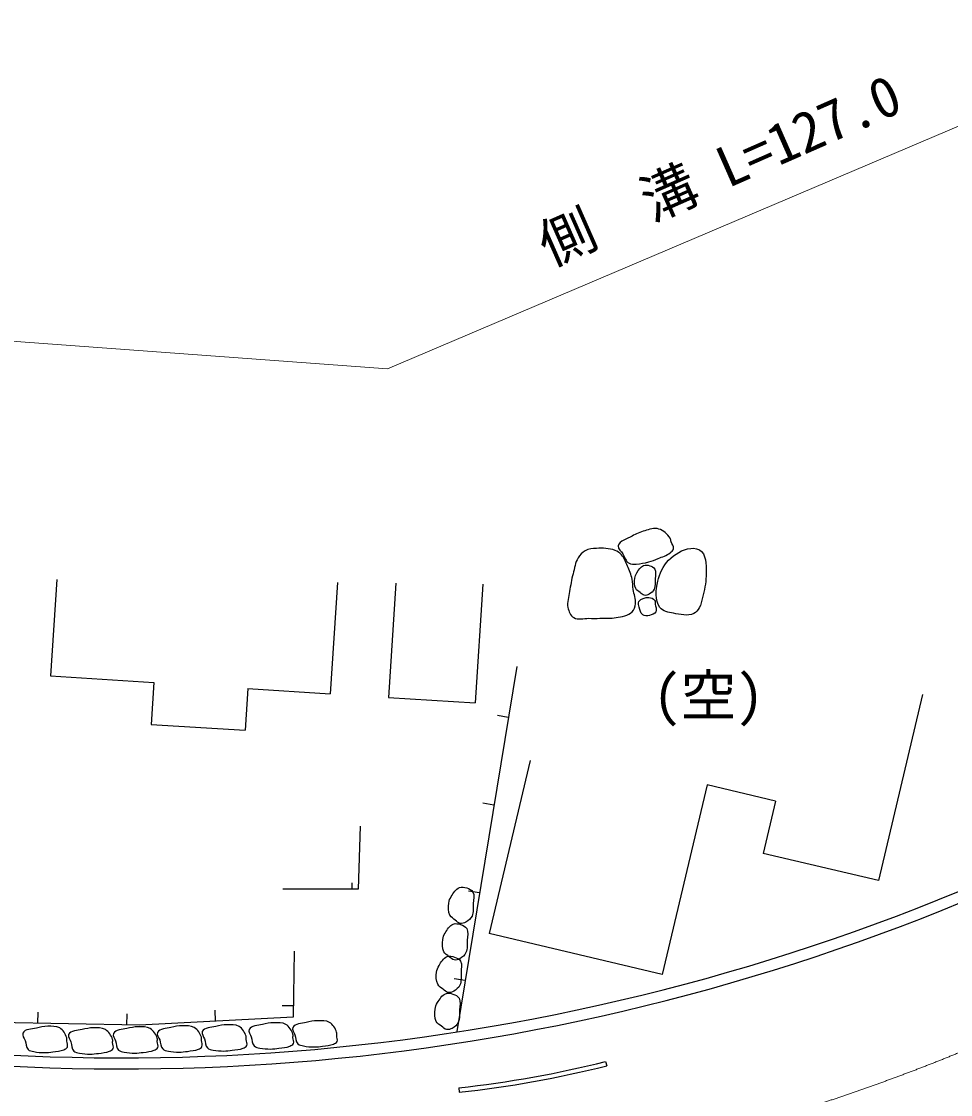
# Model space of a CAD drawing. Units: millimetres, scale not verified. Extents: x 40000 to 680000, y 20000 to 380000.
# Drawn here: x 212256 to 254064, y 275606 to 323907 of the extents above; entities that cross this region are included whole.
import ezdxf
from ezdxf.enums import TextEntityAlignment as Align

# ---------------------------------------------------------------- set-up
doc = ezdxf.new("R2010")
doc.units = ezdxf.units.MM
doc.header["$LTSCALE"] = 1000
doc.linetypes.add('CHAIN', pattern=[18.5, 12, -1.5, 3.5, -1.5])
for name, color, linetype, lineweight in [('M-BGD', 7, 'Continuous', 25), ('M-BMK', 2, 'CHAIN', 13), ('M-STR-HTXT', 7, 'Continuous', 13)]:
    doc.layers.add(name, color=color, linetype=linetype, lineweight=lineweight)
doc.styles.add('ＭＳ ゴシック', font='')
doc.styles.get('ＭＳ ゴシック').set_extended_font_data('MS Gothic')

msp = doc.modelspace()

# ---------------------------------------------------------------- linework, layer by layer
at = {"layer": 'M-BGD'}
for p, q in [((213845, 298793), (213568, 294453)), ((226471, 298649), (226152, 293650)), ((229101, 298619), (228773, 293482)), ((233016, 298574), (232675, 293233)), ((234540, 294868), (231842, 278451)), ((213568, 294453), (218218, 294156)), ((218218, 294156), (218097, 292269)), ((222442, 293886), (222322, 292000)), ((222442, 293886), (226152, 293650)), ((228773, 293482), (232675, 293233)), ((252810, 293611), (250826, 285233)), ((218097, 292269), (222322, 292000)), ((234164, 292580), (233671, 292661)), ((235152, 290648), (233306, 282855)), ((243111, 289542), (241090, 281011)), ((246188, 288813), (243111, 289542)), ((233516, 288633), (233022, 288714)), ((246188, 288813), (245632, 286463)), ((227498, 287688), (227406, 284853)), ((250826, 285233), (245632, 286463)), ((227133, 284853), (227133, 285136)), ((227406, 284853), (224022, 284853)), ((232867, 284686), (232373, 284767)), ((241090, 281011), (233306, 282855)), ((224525, 282064), (224479, 279091)), ((232218, 280739), (231725, 280820)), ((212997, 278814), (213007, 279314)), ((216996, 278736), (217006, 279236)), ((220991, 278906), (220965, 279406)), ((224487, 279598), (223987, 279606)), ((217574, 278725), (210531, 278862)), ((224479, 279091), (217574, 278725)), ((238541, 277096), (238590, 276902)), ((231938, 275912), (231959, 275713))]:
    msp.add_line(p, q, dxfattribs=at)
for centre, radius, start, end in [((216783, 375554), 98297, 255.29327, 292.51914), ((216783, 375554), 98797, 255.29327, 292.52279), ((226874, 323159), 47518, 276.1179, 284.2135), ((226874, 323159), 47718, 276.1179, 284.2135)]:
    msp.add_arc(centre, radius, start, end, dxfattribs=at)
for points, knots in [([(239107, 300297), (239159, 300547), (239511, 300615), (239734, 300740), (239913, 300841), (240101, 300931), (240300, 300985), (240508, 301041), (240735, 301121), (240942, 301061), (241151, 301000), (241328, 300831), (241446, 300648), (241478, 300600), (241475, 300536), (241492, 300480), (241524, 300377), (241619, 300281), (241599, 300174), (241585, 300096), (241509, 300040), (241446, 299991), (241290, 299869), (241094, 299808), (240911, 299731), (240772, 299672), (240630, 299616), (240483, 299578), (240298, 299530), (240108, 299493), (239918, 299486), (239810, 299483), (239688, 299461), (239596, 299517), (239452, 299605), (239411, 299801), (239321, 299945), (239248, 300061), (239079, 300162), (239107, 300297)], [0, 0, 0, 0, 1, 1, 1, 2, 2, 2, 3, 3, 3, 4, 4, 4, 5, 5, 5, 6, 6, 6, 7, 7, 7, 8, 8, 8, 9, 9, 9, 10, 10, 10, 11, 11, 11, 12, 12, 12, 13, 13, 13, 13]), ([(237780, 297042), (237555, 297047), (237298, 296955), (237107, 297072), (236957, 297164), (236883, 297359), (236847, 297531), (236798, 297767), (236888, 298011), (236924, 298250), (236963, 298517), (237010, 298783), (237076, 299045), (237139, 299288), (237175, 299549), (237306, 299763), (237385, 299893), (237494, 300012), (237627, 300084), (237778, 300166), (237960, 300183), (238131, 300191), (238413, 300205), (238708, 300197), (238972, 300100), (239082, 300059), (239185, 299989), (239263, 299901), (239388, 299759), (239447, 299570), (239523, 299396), (239607, 299203), (239690, 299006), (239737, 298800), (239771, 298650), (239762, 298494), (239783, 298341), (239811, 298126), (239914, 297915), (239890, 297699), (239874, 297568), (239833, 297424), (239737, 297332), (239552, 297157), (239268, 297122), (239018, 297072), (238778, 297025), (238529, 297047), (238284, 297042), (238116, 297038), (237948, 297038), (237780, 297042)], [0, 0, 0, 0, 1, 1, 1, 2, 2, 2, 3, 3, 3, 4, 4, 4, 5, 5, 5, 6, 6, 6, 7, 7, 7, 8, 8, 8, 9, 9, 9, 10, 10, 10, 11, 11, 11, 12, 12, 12, 13, 13, 13, 14, 14, 14, 15, 15, 15, 16, 16, 16, 17, 17, 17, 17]), ([(241593, 297270), (241892, 297207), (242228, 297136), (242510, 297255), (242620, 297301), (242694, 297413), (242755, 297515), (242837, 297653), (242869, 297817), (242907, 297974), (242985, 298290), (243063, 298612), (243060, 298937), (243057, 299315), (243115, 299773), (242862, 300053), (242748, 300179), (242541, 300209), (242372, 300191), (241998, 300149), (241642, 299924), (241379, 299656), (241129, 299402), (240960, 299056), (240889, 298708), (240811, 298322), (240751, 297850), (240981, 297530), (241110, 297351), (241376, 297316), (241593, 297270)], [0, 0, 0, 0, 1, 1, 1, 2, 2, 2, 3, 3, 3, 4, 4, 4, 5, 5, 5, 6, 6, 6, 7, 7, 7, 8, 8, 8, 9, 9, 9, 10, 10, 10, 10]), ([(240253, 299424), (240113, 299367), (240026, 299217), (239947, 299088), (239902, 299014), (239867, 298930), (239856, 298843), (239836, 298691), (239833, 298522), (239902, 298385), (239942, 298304), (240029, 298257), (240100, 298201), (240158, 298156), (240212, 298093), (240284, 298079), (240355, 298065), (240434, 298090), (240498, 298125), (240593, 298176), (240681, 298256), (240727, 298354), (240795, 298498), (240768, 298669), (240773, 298828), (240777, 298971), (240827, 299131), (240758, 299256), (240713, 299336), (240616, 299380), (240528, 299409), (240441, 299438), (240338, 299459), (240253, 299424)], [0, 0, 0, 0, 1, 1, 1, 2, 2, 2, 3, 3, 3, 4, 4, 4, 5, 5, 5, 6, 6, 6, 7, 7, 7, 8, 8, 8, 9, 9, 9, 10, 10, 10, 11, 11, 11, 11]), ([(240486, 297980), (240326, 297984), (240128, 297932), (240043, 297797), (239997, 297723), (240037, 297621), (240058, 297537), (240088, 297417), (240111, 297272), (240211, 297201), (240294, 297141), (240417, 297148), (240517, 297170), (240626, 297194), (240745, 297245), (240807, 297338), (240830, 297372), (240825, 297419), (240822, 297460), (240819, 297528), (240789, 297592), (240777, 297659), (240764, 297725), (240786, 297804), (240746, 297858), (240689, 297935), (240582, 297978), (240486, 297980)], [0, 0, 0, 0, 1, 1, 1, 2, 2, 2, 3, 3, 3, 4, 4, 4, 5, 5, 5, 6, 6, 6, 7, 7, 7, 8, 8, 8, 9, 9, 9, 9]), ([(231961, 284924), (231793, 284855), (231689, 284676), (231595, 284520), (231540, 284431), (231498, 284331), (231484, 284227), (231461, 284044), (231457, 283841), (231539, 283676), (231588, 283580), (231693, 283523), (231778, 283456), (231847, 283402), (231912, 283326), (231998, 283310), (232084, 283293), (232178, 283323), (232255, 283365), (232369, 283427), (232475, 283522), (232530, 283640), (232612, 283812), (232579, 284018), (232585, 284209), (232590, 284380), (232650, 284573), (232567, 284722), (232513, 284819), (232396, 284871), (232292, 284906), (232187, 284941), (232063, 284966), (231961, 284924)], [0, 0, 0, 0, 1, 1, 1, 2, 2, 2, 3, 3, 3, 4, 4, 4, 5, 5, 5, 6, 6, 6, 7, 7, 7, 8, 8, 8, 9, 9, 9, 10, 10, 10, 11, 11, 11, 11]), ([(231687, 283278), (231519, 283209), (231415, 283029), (231320, 282874), (231266, 282785), (231224, 282684), (231210, 282581), (231186, 282398), (231183, 282195), (231265, 282030), (231313, 281933), (231419, 281877), (231504, 281810), (231573, 281755), (231637, 281680), (231724, 281663), (231810, 281647), (231904, 281676), (231981, 281718), (232095, 281780), (232200, 281876), (232256, 281993), (232337, 282166), (232305, 282372), (232311, 282562), (232316, 282733), (232376, 282926), (232293, 283076), (232239, 283172), (232122, 283225), (232017, 283259), (231913, 283294), (231789, 283320), (231687, 283278)], [0, 0, 0, 0, 1, 1, 1, 2, 2, 2, 3, 3, 3, 4, 4, 4, 5, 5, 5, 6, 6, 6, 7, 7, 7, 8, 8, 8, 9, 9, 9, 10, 10, 10, 11, 11, 11, 11]), ([(231413, 281814), (231244, 281745), (231141, 281566), (231046, 281411), (230991, 281322), (230949, 281221), (230936, 281117), (230912, 280934), (230908, 280732), (230991, 280567), (231039, 280470), (231144, 280414), (231229, 280347), (231299, 280292), (231363, 280216), (231449, 280200), (231535, 280183), (231629, 280213), (231706, 280255), (231820, 280317), (231926, 280413), (231981, 280530), (232063, 280702), (232031, 280908), (232036, 281099), (232042, 281270), (232102, 281463), (232018, 281613), (231964, 281709), (231848, 281761), (231743, 281796), (231638, 281831), (231515, 281856), (231413, 281814)], [0, 0, 0, 0, 1, 1, 1, 2, 2, 2, 3, 3, 3, 4, 4, 4, 5, 5, 5, 6, 6, 6, 7, 7, 7, 8, 8, 8, 9, 9, 9, 10, 10, 10, 11, 11, 11, 11]), ([(231344, 280145), (231176, 280076), (231072, 279897), (230977, 279742), (230923, 279652), (230881, 279552), (230867, 279448), (230843, 279265), (230840, 279063), (230922, 278898), (230970, 278801), (231076, 278744), (231161, 278677), (231230, 278623), (231294, 278547), (231381, 278531), (231467, 278514), (231561, 278544), (231638, 278586), (231752, 278648), (231857, 278744), (231913, 278861), (231994, 279033), (231962, 279239), (231968, 279430), (231973, 279601), (232033, 279794), (231950, 279943), (231896, 280040), (231779, 280092), (231674, 280127), (231570, 280162), (231446, 280187), (231344, 280145)], [0, 0, 0, 0, 1, 1, 1, 2, 2, 2, 3, 3, 3, 4, 4, 4, 5, 5, 5, 6, 6, 6, 7, 7, 7, 8, 8, 8, 9, 9, 9, 10, 10, 10, 11, 11, 11, 11]), ([(218381, 278395), (218476, 278588), (218776, 278567), (218984, 278622), (219151, 278665), (219324, 278699), (219496, 278700), (219677, 278701), (219879, 278718), (220034, 278625), (220191, 278531), (220299, 278356), (220356, 278182), (220372, 278136), (220355, 278085), (220358, 278036), (220362, 277945), (220418, 277847), (220379, 277765), (220351, 277704), (220277, 277675), (220216, 277648), (220063, 277582), (219891, 277574), (219726, 277551), (219600, 277533), (219473, 277517), (219346, 277518), (219185, 277519), (219023, 277528), (218866, 277564), (218778, 277584), (218675, 277592), (218612, 277657), (218513, 277760), (218522, 277928), (218480, 278064), (218445, 278174), (218329, 278292), (218381, 278395)], [0, 0, 0, 0, 1, 1, 1, 2, 2, 2, 3, 3, 3, 4, 4, 4, 5, 5, 5, 6, 6, 6, 7, 7, 7, 8, 8, 8, 9, 9, 9, 10, 10, 10, 11, 11, 11, 12, 12, 12, 13, 13, 13, 13]), ([(220393, 278441), (220488, 278633), (220789, 278613), (220997, 278667), (221164, 278711), (221336, 278744), (221508, 278746), (221689, 278747), (221891, 278764), (222046, 278671), (222203, 278577), (222311, 278401), (222368, 278228), (222384, 278182), (222368, 278130), (222370, 278082), (222374, 277991), (222430, 277893), (222392, 277810), (222363, 277750), (222290, 277720), (222228, 277694), (222075, 277628), (221903, 277620), (221738, 277597), (221612, 277579), (221485, 277563), (221358, 277564), (221197, 277564), (221035, 277574), (220878, 277610), (220790, 277630), (220687, 277638), (220624, 277703), (220525, 277806), (220534, 277973), (220492, 278109), (220457, 278219), (220342, 278338), (220393, 278441)], [0, 0, 0, 0, 1, 1, 1, 2, 2, 2, 3, 3, 3, 4, 4, 4, 5, 5, 5, 6, 6, 6, 7, 7, 7, 8, 8, 8, 9, 9, 9, 10, 10, 10, 11, 11, 11, 12, 12, 12, 13, 13, 13, 13]), ([(222496, 278532), (222592, 278725), (222892, 278705), (223100, 278759), (223267, 278802), (223439, 278836), (223612, 278837), (223793, 278838), (223995, 278855), (224150, 278762), (224307, 278669), (224415, 278493), (224472, 278319), (224487, 278273), (224471, 278222), (224473, 278173), (224477, 278082), (224533, 277984), (224495, 277902), (224467, 277841), (224393, 277812), (224332, 277785), (224179, 277719), (224007, 277712), (223842, 277688), (223716, 277670), (223589, 277655), (223461, 277655), (223301, 277656), (223139, 277666), (222982, 277701), (222894, 277721), (222790, 277729), (222728, 277794), (222629, 277897), (222638, 278065), (222595, 278201), (222561, 278311), (222445, 278429), (222496, 278532)], [0, 0, 0, 0, 1, 1, 1, 2, 2, 2, 3, 3, 3, 4, 4, 4, 5, 5, 5, 6, 6, 6, 7, 7, 7, 8, 8, 8, 9, 9, 9, 10, 10, 10, 11, 11, 11, 12, 12, 12, 13, 13, 13, 13]), ([(224463, 278624), (224558, 278816), (224859, 278796), (225067, 278850), (225234, 278894), (225406, 278927), (225578, 278929), (225759, 278930), (225961, 278947), (226116, 278854), (226273, 278760), (226381, 278584), (226438, 278411), (226454, 278365), (226438, 278313), (226440, 278264), (226444, 278174), (226500, 278075), (226462, 277993), (226433, 277933), (226360, 277903), (226298, 277877), (226145, 277811), (225973, 277803), (225808, 277780), (225682, 277762), (225555, 277746), (225428, 277747), (225267, 277747), (225105, 277757), (224949, 277793), (224860, 277813), (224757, 277821), (224694, 277886), (224595, 277988), (224604, 278156), (224562, 278292), (224527, 278402), (224412, 278520), (224463, 278624)], [0, 0, 0, 0, 1, 1, 1, 2, 2, 2, 3, 3, 3, 4, 4, 4, 5, 5, 5, 6, 6, 6, 7, 7, 7, 8, 8, 8, 9, 9, 9, 10, 10, 10, 11, 11, 11, 12, 12, 12, 13, 13, 13, 13]), ([(212321, 278372), (212417, 278565), (212717, 278545), (212925, 278599), (213092, 278642), (213264, 278676), (213437, 278677), (213618, 278678), (213820, 278695), (213975, 278602), (214131, 278508), (214240, 278333), (214297, 278159), (214312, 278113), (214296, 278062), (214298, 278013), (214302, 277922), (214358, 277824), (214320, 277742), (214292, 277681), (214218, 277652), (214157, 277625), (214004, 277559), (213831, 277551), (213667, 277528), (213541, 277510), (213413, 277494), (213286, 277495), (213126, 277496), (212963, 277506), (212807, 277541), (212719, 277561), (212615, 277569), (212553, 277634), (212454, 277737), (212463, 277905), (212420, 278041), (212386, 278151), (212270, 278269), (212321, 278372)], [0, 0, 0, 0, 1, 1, 1, 2, 2, 2, 3, 3, 3, 4, 4, 4, 5, 5, 5, 6, 6, 6, 7, 7, 7, 8, 8, 8, 9, 9, 9, 10, 10, 10, 11, 11, 11, 12, 12, 12, 13, 13, 13, 13]), ([(214379, 278304), (214475, 278496), (214775, 278476), (214983, 278530), (215150, 278574), (215322, 278607), (215495, 278608), (215676, 278610), (215877, 278627), (216033, 278534), (216189, 278440), (216297, 278264), (216355, 278091), (216370, 278044), (216354, 277993), (216356, 277944), (216360, 277854), (216416, 277755), (216378, 277673), (216350, 277612), (216276, 277583), (216215, 277557), (216062, 277491), (215889, 277483), (215724, 277459), (215598, 277442), (215471, 277426), (215344, 277426), (215184, 277427), (215021, 277437), (214865, 277472), (214777, 277493), (214673, 277501), (214611, 277566), (214512, 277668), (214521, 277836), (214478, 277972), (214444, 278082), (214328, 278200), (214379, 278304)], [0, 0, 0, 0, 1, 1, 1, 2, 2, 2, 3, 3, 3, 4, 4, 4, 5, 5, 5, 6, 6, 6, 7, 7, 7, 8, 8, 8, 9, 9, 9, 10, 10, 10, 11, 11, 11, 12, 12, 12, 13, 13, 13, 13]), ([(216391, 278349), (216487, 278542), (216787, 278522), (216995, 278576), (217162, 278620), (217334, 278653), (217507, 278654), (217688, 278655), (217890, 278673), (218045, 278579), (218201, 278486), (218310, 278310), (218367, 278137), (218382, 278090), (218366, 278039), (218368, 277990), (218372, 277899), (218428, 277801), (218390, 277719), (218362, 277658), (218288, 277629), (218227, 277602), (218074, 277536), (217902, 277529), (217737, 277505), (217611, 277487), (217483, 277472), (217356, 277472), (217196, 277473), (217033, 277483), (216877, 277518), (216789, 277538), (216685, 277546), (216623, 277611), (216524, 277714), (216533, 277882), (216490, 278018), (216456, 278128), (216340, 278246), (216391, 278349)], [0, 0, 0, 0, 1, 1, 1, 2, 2, 2, 3, 3, 3, 4, 4, 4, 5, 5, 5, 6, 6, 6, 7, 7, 7, 8, 8, 8, 9, 9, 9, 10, 10, 10, 11, 11, 11, 12, 12, 12, 13, 13, 13, 13])]:
    msp.add_open_spline(points, degree=3, knots=knots, dxfattribs=at)
at = {"layer": 'M-BMK'}
msp.add_arc((218880, 364684), 94167, 242.02884, 298.52324, dxfattribs=at)
at = {"layer": 'M-STR-HTXT'}
for p, q in [((228731, 308267), (265499, 323907)), ((201371, 310294), (228731, 308267))]:
    msp.add_line(p, q, dxfattribs=at)

# ---------------------------------------------------------------- texts
at = {"layer": 'M-BGD', "style": 'ＭＳ ゴシック'}
msp.add_text('(空)', height=1833, dxfattribs=at).set_placement((245668, 292115), align=Align.BOTTOM_RIGHT)
at = {"layer": 'M-STR-HTXT', "style": 'ＭＳ ゴシック'}
msp.add_text('側\u3000溝 L=127.0', height=1833, rotation=23.779, dxfattribs=at).set_placement((236257, 312359), align=Align.BOTTOM_LEFT)

doc.saveas('drawing.dxf')
